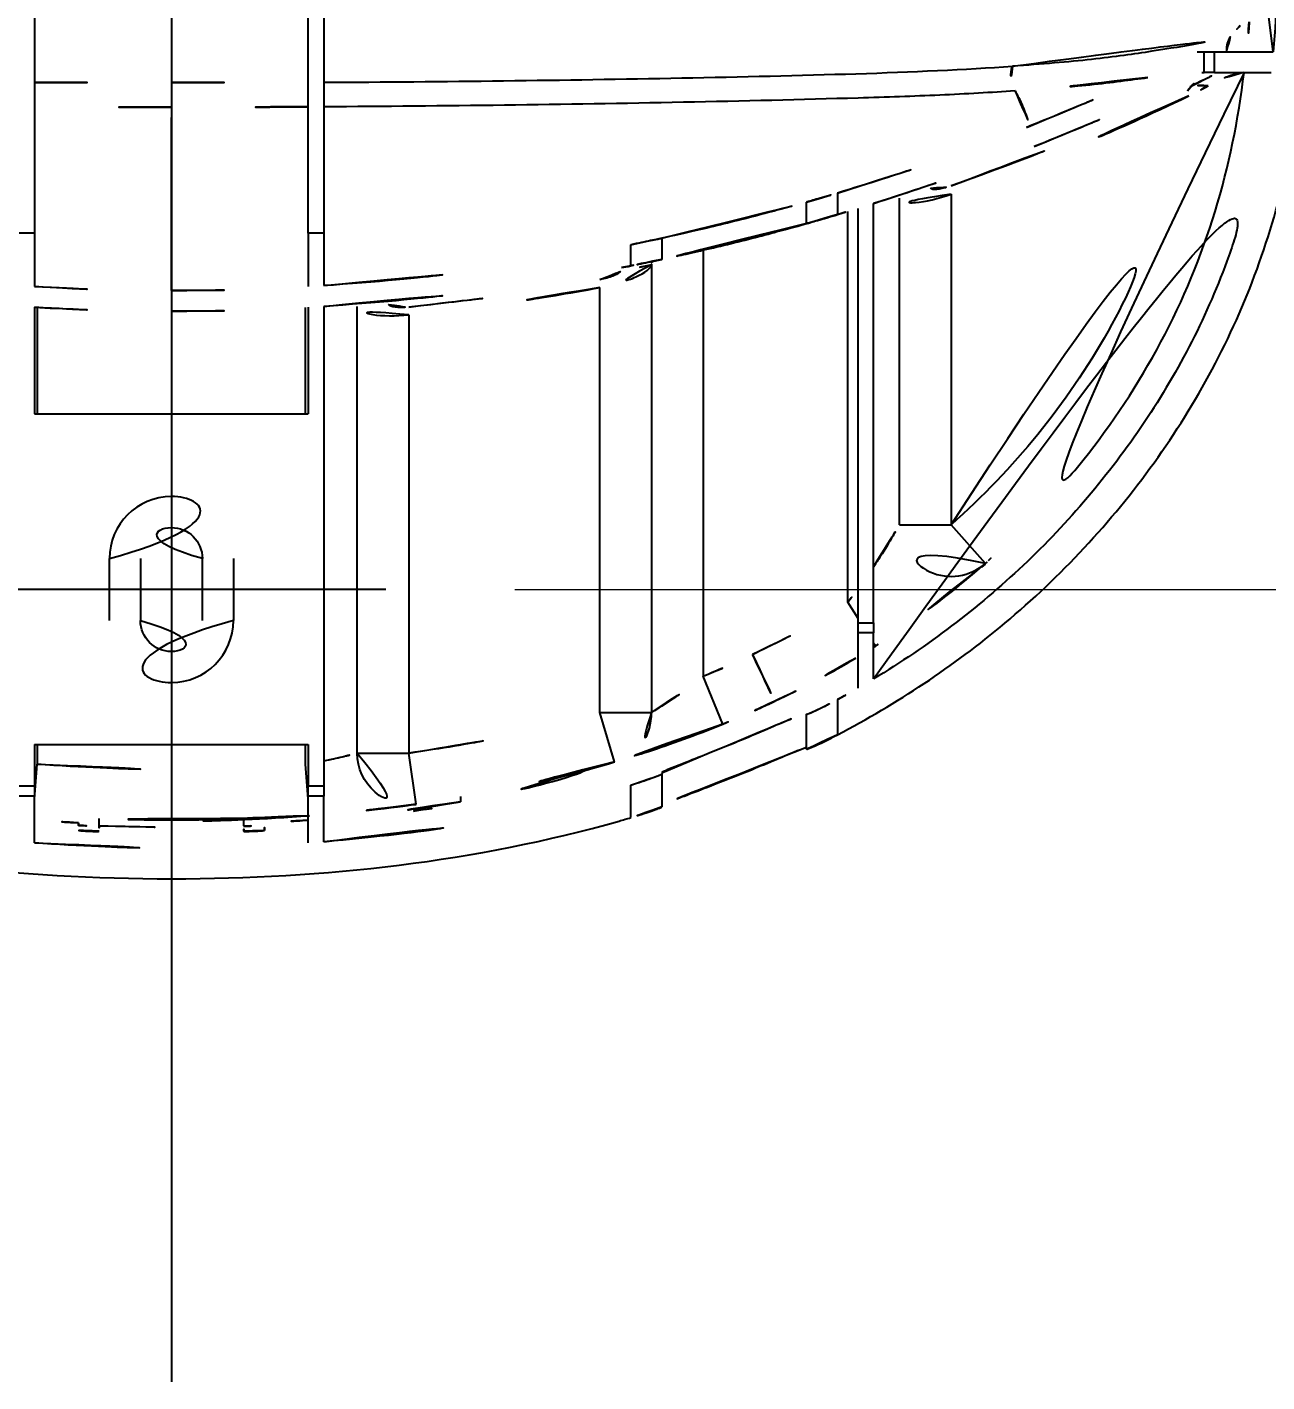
# Model space of a CAD drawing. Extents: x 16296660632 to 16296681399, y -37409619871 to -37409615168.
# Drawn here: x 16296681151 to 16296681189.42, y -37409615483.03 to -37409615441.06 of the extents above; entities that cross this region are included whole.
import ezdxf

# ---------------------------------------------------------------- set-up
doc = ezdxf.new("R2010")
doc.units = 0
doc.header["$LTSCALE"] = 10
doc.header["$MEASUREMENT"] = 0
doc.header["$PDMODE"] = 3
doc.header["$PDSIZE"] = -10
doc.layers.get('0').update_dxf_attribs({"linetype": 'CONTINUOUS'})
doc.layers.get('DEFPOINTS').update_dxf_attribs({"linetype": 'CONTINUOUS'})
doc.layers.add('1', color=7, linetype='CONTINUOUS')
doc.layers.add('2', color=2, linetype='CONTINUOUS')
doc.styles.add('Daelim Dimension', font='')
doc.styles.get('Daelim Dimension').set_extended_font_data('NanumGothic')
doc.dimstyles.new('DEFAULT', dxfattribs={"dimscale": 2, "dimtxt": 2, "dimasz": 2, "dimexe": 0, "dimexo": 2, "dimgap": 1, "dimtad": 1, "dimdec": 1, "dimzin": 9, "dimdsep": 46, "dimtxsty": 'Daelim Dimension', "dimcen": 0.5, "dimclrd": 252, "dimclre": 252, "dimclrt": 3, "dimadec": 1, "dimazin": 0, "dimtfac": 1, "dimtdec": 1, "dimtix": 1, "dimtmove": 0, "dimatfit": 3, "dimfxl": 1, "dimtolj": 1, "dimtzin": 1, "dimlwd": 9, "dimlwe": 9, "dimarcsym": 0})

# ---------------------------------------------------------------- blocks, each defined once
blk = doc.blocks.new('*D4')
at = {"color": 5, "lineweight": 9, "transparency": 16777216}
for p, q in [((16296681182.11304, -37409615372.08524), (16296681223.47042, -37409615372.08524)), ((16296681223.47042, -37409615376.08524), (16296681223.47042, -37409615454.48524)), ((16296681166.11304, -37409615458.48524), (16296681223.47042, -37409615458.48524))]:
    blk.add_line(p, q, dxfattribs=at)
at = {"color": 5, "transparency": 16777216}
for points in [[(16296681222.80375, -37409615376.08524), (16296681224.13708, -37409615376.08524), (16296681223.47042, -37409615372.08524)], [(16296681222.80375, -37409615454.48524), (16296681224.13708, -37409615454.48524), (16296681223.47042, -37409615458.48524)]]:
    blk.add_solid(points, dxfattribs=at)
at = {"layer": 'DEFPOINTS', "color": 0, "transparency": 16777216}
for p in [(16296681178.11304, -37409615372.08524), (16296681162.11304, -37409615458.48524), (16296681223.47042, -37409615458.48524)]:
    blk.add_point(p, dxfattribs=at)
at = {"color": 7, "transparency": 16777216, "insert": (16296681216.04839, -37409615415.28524), "char_height": 10, "attachment_point": 5, "rotation": 90, "style": 'Daelim Dimension'}
blk.add_mtext('\\A1;270', dxfattribs=at)

msp = doc.modelspace()

# ---------------------------------------------------------------- linework, layer by layer
at = {"layer": '1', "color": 7, "linetype": 'Continuous'}
for p, q in [((16296681151.23188, -37409615439.217422), (16296681151.23188, -37409615447.445236)), ((16296681159.71188, -37409615447.445236), (16296681159.71188, -37409615439.217422)), ((16296681160.191879, -37409615439.217422), (16296681160.191879, -37409615447.445236)), ((16296681187.25297, -37409615441.824577), (16296681187.47188, -37409615441.824577)), ((16296681187.47188, -37409615441.824577), (16296681187.79188, -37409615441.824577)), ((16296681187.47188, -37409615442.464592), (16296681187.47188, -37409615441.824577)), ((16296681187.79188, -37409615441.824577), (16296681189.617029, -37409615441.824577)), ((16296681187.79188, -37409615442.464592), (16296681187.79188, -37409615441.824577)), ((16296681187.40132, -37409615442.464592), (16296681187.47188, -37409615442.464592)), ((16296681187.79188, -37409615442.464592), (16296681187.47188, -37409615442.464592)), ((16296681187.79188, -37409615442.464592), (16296681189.55229, -37409615442.464592)), ((16296681155.471861, -37409615442.78009), (16296681155.471861, -37409615443.540192)), ((16296681176.111879, -37409615446.20092), (16296681176.111879, -37409615446.868736)), ((16296681178.031879, -37409615456.477188), (16296681178.031879, -37409615446.354988)), ((16296681179.63188, -37409615446.234978), (16296681179.63188, -37409615456.477188)), ((16296681175.15188, -37409615447.146301), (16296681175.15188, -37409615446.481163)), ((16296681176.431881, -37409615458.880074), (16296681176.431881, -37409615446.773018)), ((16296681176.751881, -37409615459.514977), (16296681176.751881, -37409615446.675667)), ((16296681177.23188, -37409615459.514977), (16296681177.23188, -37409615446.526604)), ((16296681151.23188, -37409615447.445236), (16296681150.751881, -37409615447.445236)), ((16296681151.23188, -37409615447.445236), (16296681151.23188, -37409615449.100456)), ((16296681160.191879, -37409615447.445236), (16296681159.71188, -37409615447.445236)), ((16296681159.71188, -37409615447.445236), (16296681159.71188, -37409615449.100456)), ((16296681160.191879, -37409615447.445236), (16296681160.191879, -37409615449.070511)), ((16296681170.671881, -37409615447.601311), (16296681170.671881, -37409615448.255966)), ((16296681169.71188, -37409615448.454826), (16296681169.71188, -37409615447.802017)), ((16296681171.95188, -37409615447.969704), (16296681171.95188, -37409615461.173111)), ((16296681170.351879, -37409615448.406174), (16296681170.351879, -37409615462.290367)), ((16296681168.751881, -37409615462.290367), (16296681168.751881, -37409615449.128403)), ((16296681151.23188, -37409615449.74157), (16296681151.23188, -37409615453.045227)), ((16296681151.31188, -37409615449.746223), (16296681151.31188, -37409615453.045433)), ((16296681159.63188, -37409615453.045418), (16296681159.63188, -37409615449.746223)), ((16296681159.71188, -37409615449.741562), (16296681159.71188, -37409615453.045227)), ((16296681160.191879, -37409615449.711884), (16296681160.191879, -37409615464.565239)), ((16296681161.23188, -37409615463.553574), (16296681161.23188, -37409615449.717522)), ((16296681162.831881, -37409615449.973846), (16296681162.831881, -37409615463.553574)), ((16296681151.23188, -37409615453.045227), (16296681159.71188, -37409615453.045227)), ((16296681178.031879, -37409615456.477188), (16296681179.63188, -37409615456.477188)), ((16296681180.69429, -37409615457.673553), (16296681179.63188, -37409615456.477188)), ((16296681153.55188, -37409615459.445236), (16296681153.55188, -37409615457.525238)), ((16296681154.511881, -37409615457.525238), (16296681154.511881, -37409615459.445236)), ((16296681156.431881, -37409615459.445236), (16296681156.431881, -37409615457.525238)), ((16296681157.39188, -37409615457.525238), (16296681157.39188, -37409615459.445236)), ((16296681176.7519, -37409615459.38559), (16296681176.431881, -37409615458.880074)), ((16296681176.751881, -37409615459.822723), (16296681176.751881, -37409615459.514977)), ((16296681176.751881, -37409615459.514977), (16296681177.23188, -37409615459.514977)), ((16296681176.751881, -37409615461.535469), (16296681176.751881, -37409615459.822723)), ((16296681177.23188, -37409615459.822723), (16296681176.751881, -37409615459.822723)), ((16296681177.23188, -37409615459.514977), (16296681177.23188, -37409615459.822723)), ((16296681177.23188, -37409615461.251663), (16296681177.23188, -37409615459.822723)), ((16296681177.287689, -37409615460.231956), (16296681177.23188, -37409615460.143784)), ((16296681172.55633, -37409615462.654541), (16296681171.95188, -37409615461.173111)), ((16296681176.111879, -37409615461.895203), (16296681176.111879, -37409615462.98468)), ((16296681169.204861, -37409615463.824913), (16296681168.751881, -37409615462.290367)), ((16296681168.751881, -37409615462.290367), (16296681170.351879, -37409615462.290367)), ((16296681175.15188, -37409615463.43058), (16296681175.15188, -37409615462.359917)), ((16296681151.23188, -37409615463.28524), (16296681159.71188, -37409615463.28524)), ((16296681151.23188, -37409615463.28524), (16296681151.23188, -37409615464.565239)), ((16296681151.31188, -37409615463.285027), (16296681151.31188, -37409615463.895439)), ((16296681159.63188, -37409615463.895439), (16296681159.63188, -37409615463.285027)), ((16296681159.71188, -37409615463.28524), (16296681159.71188, -37409615464.565239)), ((16296681161.23188, -37409615463.553574), (16296681162.831881, -37409615463.553574)), ((16296681163.05456, -37409615465.138008), (16296681162.831881, -37409615463.553574)), ((16296681151.23188, -37409615464.966766), (16296681151.31188, -37409615463.895439)), ((16296681159.71188, -37409615464.966743), (16296681159.63188, -37409615463.895439)), ((16296681168.260509, -37409615464.100639), (16296681168.260509, -37409615464.062492)), ((16296681168.579559, -37409615463.987907), (16296681168.579559, -37409615464.003098)), ((16296681170.671881, -37409615464.207123), (16296681170.671881, -37409615465.218117)), ((16296681150.751881, -37409615464.565239), (16296681151.23188, -37409615464.565239)), ((16296681151.23188, -37409615464.885239), (16296681150.751881, -37409615464.885239)), ((16296681151.23188, -37409615464.565239), (16296681151.23188, -37409615464.885239)), ((16296681151.23188, -37409615466.333817), (16296681151.23188, -37409615464.885239)), ((16296681159.71188, -37409615464.885239), (16296681159.71188, -37409615464.565239)), ((16296681159.71188, -37409615464.565239), (16296681160.191879, -37409615464.565239)), ((16296681159.71188, -37409615466.333817), (16296681159.71188, -37409615464.885239)), ((16296681160.191879, -37409615464.885239), (16296681159.71188, -37409615464.885239)), ((16296681160.191879, -37409615464.565239), (16296681160.191879, -37409615464.885239)), ((16296681160.191879, -37409615466.296791), (16296681160.191879, -37409615464.885239)), ((16296681164.431881, -37409615464.897423), (16296681164.431881, -37409615465.059181)), ((16296681169.71188, -37409615465.550034), (16296681169.71188, -37409615464.547417)), ((16296681153.23188, -37409615465.803703), (16296681153.23188, -37409615465.57917)), ((16296681157.71188, -37409615465.803703), (16296681157.71188, -37409615465.57917))]:
    msp.add_line(p, q, dxfattribs=at)
for centre, radius, start, end in [((16296681155.47184, -37409615377.289383), 72.816159, 289.37774241, 295.68989991), ((16296681155.47184, -37409615377.289383), 72.576159, 281.08227979, 281.87079926), ((16296681155.47184, -37409615377.289383), 72.816159, 275.80123921, 280.50821624), ((16296681155.47188, -37409615457.525238), 0.96, 0, 180), ((16296681155.47188, -37409615459.445236), 0.96, 180, 0), ((16296681162.831881, -37409615463.553574), 1.6, 180, 277.999832)]:
    msp.add_arc(centre, radius, start, end, dxfattribs=at)
at = {"layer": '1', "color": 7, "linetype": 'Continuous', "extrusion": (0, 0, -1)}
for centre, radius, start, end in [((-16296681155.47184, -37409615377.289383), 73.056159, 244.43826025, 250.68837527), ((-16296681155.47184, -37409615377.289383), 72.576159, 256.11176101, 256.87525081), ((-16296681155.47184, -37409615377.289383), 72.671703, 258.18565347, 258.95934236), ((-16296681155.47184, -37409615377.289383), 73.056159, 259.52663932, 264.21796414), ((-16296681155.47188, -37409615457.525238), 1.92, 0, 180), ((-16296681179.63188, -37409615456.477188), 1.6, 228.3939685, 0), ((-16296681155.47188, -37409615459.445236), 1.92, 180, 0), ((-16296681168.751881, -37409615462.290367), 1.6, 180, 253.5541718)]:
    msp.add_arc(centre, radius, start, end, dxfattribs=at)
at = {"layer": '1', "color": 7, "linetype": 'Continuous'}
msp.add_ellipse((16296681181.892639, -37409615442.603821), major_axis=(-0.042008, 0.63862), ratio=0.629477736, start_param=0.985095451, end_param=2.27398951, dxfattribs=at)
for points, knots in [([(16296681176.111879, -37409615462.98468), (16296681177.957899, -37409615462.016327), (16296681179.698021, -37409615460.870117), (16296681183.02598, -37409615458.080353), (16296681184.59244, -37409615456.40374), (16296681187.24872, -37409615452.708473), (16296681188.33523, -37409615450.688797), (16296681189.888269, -37409615446.430023), (16296681190.367689, -37409615444.194847), (16296681190.67235, -37409615440.817963), (16296681190.70624, -37409615439.688263), (16296681190.632561, -37409615437.44355), (16296681190.52409, -37409615436.328323), (16296681189.70447, -37409615430.782913), (16296681188.16271, -37409615426.445099), (16296681186.06773, -37409615419.991127), (16296681185.39823, -37409615417.847427), (16296681184.168449, -37409615413.526894), (16296681183.60741, -37409615411.345291), (16296681182.173349, -37409615404.72757), (16296681181.55092, -37409615400.231354), (16296681181.50878, -37409615395.310387), (16296681181.51029, -37409615394.897728), (16296681181.51763, -37409615394.485237)], [0, 0, 0, 0, 0.083555737, 0.083555737, 0.173552883, 0.173552883, 0.263550029, 0.263550029, 0.353547175, 0.353547175, 0.398545748, 0.398545748, 0.443544322, 0.443544322, 0.623538614, 0.623538614, 0.71353576, 0.71353576, 0.803532906, 0.803532906, 0.983527199, 0.983527199, 1, 1, 1, 1]), ([(16296681189.617029, -37409615441.824577), (16296681189.73317, -37409615440.519676), (16296681189.75569, -37409615439.20816), (16296681189.596991, -37409615436.570709), (16296681189.419001, -37409615435.260483), (16296681188.69051, -37409615431.402184), (16296681187.946251, -37409615428.896652), (16296681187.14724, -37409615426.405243)], [0, 0, 0, 0, 0.25, 0.25, 0.5, 0.5, 1, 1, 1, 1]), ([(16296681181.53443, -37409615442.272827), (16296681182.443501, -37409615442.209831), (16296681183.268961, -37409615442.138618), (16296681184.70014, -37409615441.984482), (16296681185.30212, -37409615441.894814), (16296681186.401859, -37409615441.725487), (16296681186.88467, -37409615441.650223), (16296681187.715, -37409615441.487503), (16296681188.07361, -37409615441.403458), (16296681188.32188, -37409615441.31414)], [0, 0, 0, 0, 0.25, 0.25, 0.5, 0.5, 0.75, 0.75, 1, 1, 1, 1]), ([(16296681188.167891, -37409615441.824577), (16296681188.165421, -37409615441.807114), (16296681188.163691, -37409615441.78952), (16296681188.158819, -37409615441.702057), (16296681188.16688, -37409615441.63063), (16296681188.205429, -37409615441.495308), (16296681188.23667, -37409615441.429688), (16296681188.290899, -37409615441.351631), (16296681188.305901, -37409615441.332428), (16296681188.32188, -37409615441.31414)], [0, 0, 0, 0, 0.096101961, 0.096101961, 0.479998537, 0.479998537, 0.868306579, 0.868306579, 1, 1, 1, 1]), ([(16296681160.191879, -37409615442.770363), (16296681163.91785, -37409615442.753304), (16296681167.631769, -37409615442.705406), (16296681173.11702, -37409615442.601021), (16296681174.94829, -37409615442.557716), (16296681178.41818, -37409615442.449944), (16296681180.07692, -37409615442.373734), (16296681181.53443, -37409615442.272827)], [0, 0, 0, 0, 0.5, 0.5, 0.75, 0.75, 1, 1, 1, 1]), ([(16296681188.70904, -37409615442.464592), (16296681188.536989, -37409615443.931931), (16296681188.23785, -37409615445.379517), (16296681187.387131, -37409615448.167473), (16296681186.829901, -37409615449.515106), (16296681185.44264, -37409615452.114563), (16296681184.625469, -37409615453.345581), (16296681182.80644, -37409615455.629013), (16296681181.79995, -37409615456.691704), (16296681180.69429, -37409615457.673553)], [0, 0, 0, 0, 0.25, 0.25, 0.5, 0.5, 0.75, 0.75, 1, 1, 1, 1]), ([(16296681185.72422, -37409615442.624123), (16296681185.201679, -37409615442.694206), (16296681184.62048, -37409615442.772774), (16296681183.246719, -37409615442.915283), (16296681182.462049, -37409615442.980217), (16296681181.613171, -37409615443.036957)], [0, 0, 0, 0, 0.5, 0.5, 1, 1, 1, 1]), ([(16296681187.11681, -37409615442.868629), (16296681187.2129, -37409615442.819458), (16296681187.309509, -37409615442.770576), (16296681187.462021, -37409615442.695053), (16296681187.52371, -37409615442.665047), (16296681187.62665, -37409615442.614098), (16296681187.669161, -37409615442.592468), (16296681187.71888, -37409615442.562027), (16296681187.731489, -37409615442.551224), (16296681187.732479, -37409615442.54335)], [0, 0, 0, 0, 0.319053253, 0.319053253, 0.558672812, 0.558672812, 0.800118121, 0.800118121, 1, 1, 1, 1]), ([(16296681188.68939, -37409615442.464592), (16296681188.641439, -37409615442.464592), (16296681188.502529, -37409615442.483368), (16296681188.10273, -37409615442.61602), (16296681187.849979, -37409615442.728851), (16296681187.596239, -37409615442.876587)], [0, 0, 0, 0, 0.5, 0.5, 1, 1, 1, 1]), ([(16296681181.613171, -37409615443.036957), (16296681180.884331, -37409615443.085609), (16296681180.09799, -37409615443.130989), (16296681178.46701, -37409615443.205223), (16296681177.62079, -37409615443.23288), (16296681175.011709, -37409615443.308868), (16296681173.17164, -37409615443.354301), (16296681167.663071, -37409615443.462128), (16296681163.933399, -37409615443.511307), (16296681160.191879, -37409615443.529549)], [0, 0, 0, 0, 0.125, 0.125, 0.25, 0.25, 0.5, 0.5, 1, 1, 1, 1]), ([(16296681181.613171, -37409615443.036957), (16296681181.68177, -37409615443.146103), (16296681181.83235, -37409615443.423843), (16296681181.9739, -37409615443.794479), (16296681182.048109, -37409615444.046562), (16296681182.07, -37409615444.127617)], [0, 0, 0, 0, 0.332223589, 0.785928447, 1, 1, 1, 1]), ([(16296681187.596239, -37409615442.876587), (16296681187.511379, -37409615442.875183), (16296681187.426319, -37409615442.873756), (16296681187.26646, -37409615442.871109), (16296681187.191719, -37409615442.869873), (16296681187.11681, -37409615442.868629)], [0, 0, 0, 0, 0.533382238, 0.533382238, 1, 1, 1, 1]), ([(16296681155.47188, -37409615449.225548), (16296681155.47188, -37409615449.17971), (16296681155.47188, -37409615448.587433), (16296681155.47188, -37409615447.6576), (16296681155.47188, -37409615446.447067), (16296681155.47188, -37409615445.452454), (16296681155.47188, -37409615444.574242), (16296681155.47188, -37409615443.937157), (16296681155.47188, -37409615443.652931), (16296681155.47188, -37409615443.540192)], [0, 0, 0, 0, 0.02794922, 0.359046099, 0.524594538, 0.690142977, 0.855691416, 0.938465635, 1, 1, 1, 1]), ([(16296681177.23188, -37409615461.251663), (16296681178.89912, -37409615460.244217), (16296681180.46648, -37409615459.060944), (16296681183.265591, -37409615456.413696), (16296681184.52479, -37409615454.939812), (16296681186.70557, -37409615451.683411), (16296681187.585171, -37409615449.963127), (16296681188.89543, -37409615446.326431), (16296681189.333599, -37409615444.393501), (16296681189.55229, -37409615442.464592)], [0, 0, 0, 0, 0.25, 0.25, 0.5, 0.5, 0.75, 0.75, 1, 1, 1, 1]), ([(16296681178.994909, -37409615446.048683), (16296681178.99942, -37409615446.059357), (16296681179.009109, -37409615446.068314), (16296681179.045099, -37409615446.084961), (16296681179.07765, -37409615446.090431), (16296681179.15859, -37409615446.091301), (16296681179.207451, -37409615446.087067), (16296681179.31456, -37409615446.07016), (16296681179.374109, -37409615446.057343), (16296681179.499161, -37409615446.02446), (16296681179.566389, -37409615446.003647), (16296681179.63188, -37409615445.980614)], [0, 0, 0, 0, 0.149440119, 0.149440119, 0.366216268, 0.366216268, 0.574940326, 0.574940326, 0.782160191, 0.782160191, 1, 1, 1, 1]), ([(16296681179.63188, -37409615456.477188), (16296681181.581341, -37409615454.746017), (16296681183.21743, -37409615452.753166), (16296681185.77276, -37409615448.208054), (16296681186.59037, -37409615445.769386), (16296681186.994381, -37409615443.194862)], [0, 0, 0, 0, 0.5, 0.5, 1, 1, 1, 1]), ([(16296681175.151171, -37409615446.481361), (16296681175.15259, -37409615446.480957), (16296681175.16943, -37409615446.476181), (16296681175.236231, -37409615446.45713), (16296681175.286329, -37409615446.442818), (16296681175.412001, -37409615446.406693), (16296681175.48959, -37409615446.384293), (16296681175.66354, -37409615446.333672), (16296681175.762779, -37409615446.304604), (16296681175.945311, -37409615446.250641), (16296681176.02894, -37409615446.225761), (16296681176.111879, -37409615446.20092)], [0, 0, 0, 0, 0.204461172, 0.204461172, 0.408714514, 0.408714514, 0.616207313, 0.616207313, 0.831335705, 0.831335705, 1, 1, 1, 1]), ([(16296681179.63188, -37409615446.234978), (16296681179.2363, -37409615446.373596), (16296681178.83049, -37409615446.470398), (16296681178.230339, -37409615446.520264), (16296681178.04883, -37409615446.47155), (16296681178.033091, -37409615446.370247)], [0, 0, 0, 0, 0.5, 0.5, 1, 1, 1, 1]), ([(16296681170.67116, -37409615447.601463), (16296681170.6726, -37409615447.601158), (16296681170.92395, -37409615447.547653), (16296681171.75878, -37409615447.358833), (16296681172.33658, -37409615447.223297), (16296681173.50128, -37409615446.932114), (16296681174.06999, -37409615446.781097), (16296681174.90028, -37409615446.553551), (16296681175.153299, -37409615446.480751), (16296681175.15118, -37409615446.481361)], [0, 0, 0, 0, 0.25, 0.25, 0.5, 0.5, 0.75, 0.75, 1, 1, 1, 1]), ([(16296681176.111879, -37409615446.868736), (16296681176.001169, -37409615446.901581), (16296681175.88884, -37409615446.934601), (16296681175.67939, -37409615446.995651), (16296681175.57933, -37409615447.024544), (16296681175.40867, -37409615447.073517), (16296681175.335051, -37409615447.094467), (16296681175.22583, -37409615447.12545), (16296681175.18734, -37409615447.136307), (16296681175.157221, -37409615447.144798), (16296681175.150459, -37409615447.146713), (16296681175.15259, -37409615447.146103)], [0, 0, 0, 0, 0.226306763, 0.226306763, 0.452921068, 0.452921068, 0.674473607, 0.674473607, 0.887257809, 0.887257809, 1, 1, 1, 1]), ([(16296681175.15259, -37409615447.146103), (16296681175.15118, -37409615447.146507), (16296681174.89992, -37409615447.218102), (16296681174.071621, -37409615447.44297), (16296681173.499701, -37409615447.593407), (16296681172.334499, -37409615447.881943), (16296681171.75997, -37409615448.01545), (16296681170.92341, -37409615448.202911), (16296681170.670441, -37409615448.256271), (16296681170.6726, -37409615448.255814)], [0, 0, 0, 0, 0.25, 0.25, 0.5, 0.5, 0.75, 0.75, 1, 1, 1, 1]), ([(16296681169.71188, -37409615447.802017), (16296681169.821159, -37409615447.779953), (16296681169.931881, -37409615447.757309), (16296681170.137991, -37409615447.714699), (16296681170.23625, -37409615447.694138), (16296681170.4056, -37409615447.658409), (16296681170.47929, -37409615447.6427), (16296681170.59099, -37409615447.618767), (16296681170.631241, -37409615447.610092), (16296681170.66543, -37409615447.602707), (16296681170.67333, -37409615447.600998), (16296681170.671169, -37409615447.601471)], [0, 0, 0, 0, 0.220633348, 0.220633348, 0.44137449, 0.44137449, 0.660281583, 0.660281583, 0.874700729, 0.874700729, 1, 1, 1, 1]), ([(16296681170.350679, -37409615448.421631), (16296681170.334629, -37409615448.53035), (16296681170.15571, -37409615448.668312), (16296681169.5763, -37409615448.928299), (16296681169.174271, -37409615449.050308), (16296681168.751881, -37409615449.128403)], [0, 0, 0, 0, 0.5, 0.5, 1, 1, 1, 1]), ([(16296681170.6726, -37409615448.255814), (16296681170.67116, -37409615448.256119), (16296681170.65391, -37409615448.259819), (16296681170.585239, -37409615448.274483), (16296681170.53367, -37409615448.285461), (16296681170.40423, -37409615448.312798), (16296681170.32439, -37409615448.329567), (16296681170.14637, -37409615448.366547), (16296681170.045441, -37409615448.387337), (16296681169.86669, -37409615448.423714), (16296681169.78903, -37409615448.439377), (16296681169.71188, -37409615448.454826)], [0, 0, 0, 0, 0.209259582, 0.209259582, 0.418384782, 0.418384782, 0.629617785, 0.629617785, 0.845306304, 0.845306304, 1, 1, 1, 1]), ([(16296681168.751881, -37409615448.884308), (16296681168.82502, -37409615448.870743), (16296681168.89852, -37409615448.853706), (16296681169.033979, -37409615448.81591), (16296681169.09782, -37409615448.79464), (16296681169.210329, -37409615448.750061), (16296681169.259939, -37409615448.726097), (16296681169.337219, -37409615448.678909), (16296681169.365391, -37409615448.655052), (16296681169.383881, -37409615448.627411), (16296681169.38686, -37409615448.621651), (16296681169.388861, -37409615448.616051)], [0, 0, 0, 0, 0.228664969, 0.228664969, 0.456805261, 0.456805261, 0.692995959, 0.692995959, 0.935236337, 0.935236337, 1, 1, 1, 1]), ([(16296681162.19491, -37409615449.649437), (16296681162.199921, -37409615449.66185), (16296681162.211269, -37409615449.673668), (16296681162.252899, -37409615449.699287), (16296681162.289749, -37409615449.712349), (16296681162.38171, -37409615449.731888), (16296681162.43766, -37409615449.7388), (16296681162.559231, -37409615449.745567), (16296681162.626169, -37409615449.745743), (16296681162.739599, -37409615449.740692), (16296681162.78595, -37409615449.737289), (16296681162.831881, -37409615449.73262)], [0, 0, 0, 0, 0.167882395, 0.167882395, 0.403414406, 0.403414406, 0.632871935, 0.632871935, 0.85493379, 0.85493379, 1, 1, 1, 1]), ([(16296681162.831881, -37409615449.973846), (16296681162.41753, -37409615450.015823), (16296681162.008181, -37409615450.010757), (16296681161.42292, -37409615449.918007), (16296681161.24872, -37409615449.831917), (16296681161.233089, -37409615449.732361)], [0, 0, 0, 0, 0.5, 0.5, 1, 1, 1, 1]), ([(16296681177.238979, -37409615457.769211), (16296681177.30731, -37409615457.667183), (16296681177.373659, -37409615457.565887), (16296681177.585609, -37409615457.235481), (16296681177.720881, -37409615457.013161), (16296681177.943821, -37409615456.63443), (16296681178.0326, -37409615456.475899), (16296681178.031521, -37409615456.477829)], [0, 0, 0, 0, 0.178586671, 0.178586671, 0.589293336, 0.589293336, 1, 1, 1, 1]), ([(16296681180.694839, -37409615457.673058), (16296681180.693741, -37409615457.674042), (16296681180.56838, -37409615457.786537), (16296681180.15576, -37409615458.14045), (16296681179.87439, -37409615458.37558), (16296681178.910469, -37409615459.136467), (16296681178.11879, -37409615459.705833), (16296681177.287689, -37409615460.231956)], [0, 0, 0, 0, 0.25, 0.25, 0.5, 0.5, 1, 1, 1, 1]), ([(16296681173.481871, -37409615460.499786), (16296681173.66114, -37409615460.878372), (16296681173.83931, -37409615461.254623), (16296681174.09285, -37409615461.790009), (16296681174.16728, -37409615461.947189), (16296681174.16633, -37409615461.94519)], [0, 0, 0, 0, 0.5, 0.5, 1, 1, 1, 1]), ([(16296681170.35125, -37409615462.290741), (16296681170.35252, -37409615462.290009), (16296681170.573641, -37409615462.162956), (16296681171.2057, -37409615461.745949), (16296681171.58708, -37409615461.470787), (16296681171.95188, -37409615461.173111)], [0, 0, 0, 0, 0.5, 0.5, 1, 1, 1, 1]), ([(16296681175.15188, -37409615462.359917), (16296681175.15188, -37409615462.363739), (16296681175.167311, -37409615462.359894), (16296681175.225889, -37409615462.337639), (16296681175.26969, -37409615462.318993), (16296681175.379259, -37409615462.269386), (16296681175.44693, -37409615462.237518), (16296681175.601879, -37409615462.162033), (16296681175.692261, -37409615462.116676), (16296681175.89085, -37409615462.014214), (16296681176.00242, -37409615461.954979), (16296681176.111879, -37409615461.895203)], [0, 0, 0, 0, 0.184328668, 0.184328668, 0.368294782, 0.368294782, 0.557658411, 0.557658411, 0.76479479, 0.76479479, 1, 1, 1, 1]), ([(16296681170.671881, -37409615464.160004), (16296681170.671881, -37409615464.137306), (16296681170.937731, -37409615464.028633), (16296681171.782009, -37409615463.697693), (16296681172.35261, -37409615463.475014), (16296681173.490471, -37409615463.006409), (16296681174.043989, -37409615462.765953), (16296681174.88625, -37409615462.398514), (16296681175.15188, -37409615462.285789), (16296681175.15188, -37409615462.309914)], [0, 0, 0, 0, 0.25, 0.25, 0.5, 0.5, 0.75, 0.75, 1, 1, 1, 1]), ([(16296681172.55633, -37409615462.654541), (16296681171.730049, -37409615462.991669), (16296681170.89715, -37409615463.287804), (16296681169.614941, -37409615463.707787), (16296681169.20344, -37409615463.825317), (16296681169.20557, -37409615463.824707)], [0, 0, 0, 0, 0.5, 0.5, 1, 1, 1, 1]), ([(16296681176.111879, -37409615462.98468), (16296681175.995979, -37409615463.045486), (16296681175.87764, -37409615463.105743), (16296681175.655479, -37409615463.215477), (16296681175.548321, -37409615463.266602), (16296681175.37409, -37409615463.346626), (16296681175.301809, -37409615463.378273), (16296681175.203751, -37409615463.418251), (16296681175.17227, -37409615463.429398), (16296681175.154329, -37409615463.432457), (16296681175.15188, -37409615463.432114), (16296681175.15188, -37409615463.43058)], [0, 0, 0, 0, 0.247942382, 0.247942382, 0.497188602, 0.497188602, 0.724950487, 0.724950487, 0.92638496, 0.92638496, 1, 1, 1, 1]), ([(16296681160.20244, -37409615463.796989), (16296681160.41073, -37409615463.756493), (16296681160.601801, -37409615463.714523), (16296681161.05447, -37409615463.605766), (16296681161.233299, -37409615463.553162), (16296681161.23118, -37409615463.553787)], [0, 0, 0, 0, 0.348726958, 0.348726958, 1, 1, 1, 1]), ([(16296681175.15188, -37409615463.380928), (16296681175.15188, -37409615463.357071), (16296681174.884991, -37409615463.465332), (16296681174.0471, -37409615463.817047), (16296681173.486641, -37409615464.051979), (16296681172.34598, -37409615464.506569), (16296681171.781309, -37409615464.720459), (16296681170.933781, -37409615465.043793), (16296681170.671881, -37409615465.14856), (16296681170.671881, -37409615465.171127)], [0, 0, 0, 0, 0.25, 0.25, 0.5, 0.5, 0.75, 0.75, 1, 1, 1, 1]), ([(16296681168.579559, -37409615464.003082), (16296681168.54254, -37409615464.013344), (16296681168.505051, -37409615464.023888), (16296681168.43532, -37409615464.043892), (16296681168.4021, -37409615464.053619), (16296681168.3452, -37409615464.07077), (16296681168.32058, -37409615464.078461), (16296681168.28397, -37409615464.090607), (16296681168.27107, -37409615464.095337), (16296681168.264481, -37409615464.098427), (16296681168.263149, -37409615464.099068), (16296681168.261789, -37409615464.099663), (16296681168.26062, -37409615464.100548)], [0, 0, 0, 0, 0.236955215, 0.236955215, 0.474088616, 0.474088616, 0.708075642, 0.708075642, 0.934405044, 0.934405044, 0.934405044, 1, 1, 1, 1]), ([(16296681168.260509, -37409615464.100632), (16296681168.186291, -37409615464.155273), (16296681167.730721, -37409615464.313026), (16296681166.335779, -37409615464.68528), (16296681165.396629, -37409615464.894814), (16296681164.431881, -37409615465.059219)], [0, 0, 0, 0, 0.5, 0.5, 1, 1, 1, 1]), ([(16296681169.71188, -37409615464.547417), (16296681169.82424, -37409615464.513359), (16296681169.937771, -37409615464.477623), (16296681170.14852, -37409615464.408798), (16296681170.24872, -37409615464.374763), (16296681170.42024, -37409615464.314148), (16296681170.49435, -37409615464.286629), (16296681170.60314, -37409615464.24369), (16296681170.640881, -37409615464.227219), (16296681170.66753, -37409615464.21244), (16296681170.671881, -37409615464.209053), (16296681170.671881, -37409615464.207123)], [0, 0, 0, 0, 0.22835138, 0.22835138, 0.456829443, 0.456829443, 0.682718816, 0.682718816, 0.898906196, 0.898906196, 1, 1, 1, 1]), ([(16296681163.055281, -37409615465.137901), (16296681163.053829, -37409615465.138107), (16296681162.67976, -37409615465.193069), (16296681161.527189, -37409615465.331253), (16296681160.809031, -37409615465.406212), (16296681160.05969, -37409615465.466949)], [0, 0, 0, 0, 0.531986836, 0.531986836, 1, 1, 1, 1]), ([(16296681170.671881, -37409615465.218117), (16296681170.671881, -37409615465.221947), (16296681170.65427, -37409615465.231537), (16296681170.587669, -37409615465.260193), (16296681170.537901, -37409615465.279579), (16296681170.412621, -37409615465.325394), (16296681170.33482, -37409615465.352577), (16296681170.15909, -37409615465.41153), (16296681170.05802, -37409615465.444206), (16296681169.87508, -37409615465.501213), (16296681169.79328, -37409615465.526016), (16296681169.71188, -37409615465.550034)], [0, 0, 0, 0, 0.203838886, 0.203838886, 0.407302605, 0.407302605, 0.616476759, 0.616476759, 0.835697357, 0.835697357, 1, 1, 1, 1]), ([(16296681141.23188, -37409615465.550034), (16296681141.3536, -37409615465.585953), (16296681141.47558, -37409615465.621323), (16296681146.00918, -37409615466.912354), (16296681150.74053, -37409615467.445236), (16296681160.203239, -37409615467.445236), (16296681164.934589, -37409615466.912354), (16296681169.468189, -37409615465.621323), (16296681169.59016, -37409615465.585953), (16296681169.71188, -37409615465.550034)], [0, 0, 0, 0, 0.013479131, 0.013479131, 0.5, 0.5, 0.986520869, 0.986520869, 1, 1, 1, 1]), ([(16296681157.71188, -37409615465.57917), (16296681157.530239, -37409615465.585983), (16296681157.34857, -37409615465.591949), (16296681156.602051, -37409615465.613091), (16296681156.03694, -37409615465.621101), (16296681155.095249, -37409615465.621101), (16296681154.71859, -37409615465.617538), (16296681153.971901, -37409615465.603439), (16296681153.60182, -37409615465.593018), (16296681153.23188, -37409615465.57917)], [0, 0, 0, 0, 0.121687607, 0.121687607, 0.500005774, 0.500005774, 0.752160019, 0.752160019, 1, 1, 1, 1]), ([(16296681153.23188, -37409615465.973579), (16296681153.23229, -37409615465.975342), (16296681153.22571, -37409615465.975983), (16296681153.20204, -37409615465.97744), (16296681153.1842, -37409615465.977882), (16296681153.139509, -37409615465.978104), (16296681153.112049, -37409615465.977882), (16296681153.05143, -37409615465.976784), (16296681153.017441, -37409615465.975883), (16296681152.95945, -37409615465.973907), (16296681152.935591, -37409615465.972977), (16296681152.87602, -37409615465.970413), (16296681152.83967, -37409615465.968597), (16296681152.772039, -37409615465.964722), (16296681152.739811, -37409615465.962624), (16296681152.683849, -37409615465.958443), (16296681152.65934, -37409615465.956306), (16296681152.62137, -37409615465.952362), (16296681152.607389, -37409615465.950493), (16296681152.599569, -37409615465.948883), (16296681152.59416, -37409615465.947823), (16296681152.59149, -37409615465.947807), (16296681152.591881, -37409615465.946388)], [0, 0, 0, 0, 0.107335047, 0.107335047, 0.214675959, 0.214675959, 0.321934942, 0.321934942, 0.429156819, 0.429156819, 0.499729696, 0.499729696, 0.607356886, 0.607356886, 0.71497687, 0.71497687, 0.822695948, 0.822695948, 0.930431544, 0.930431544, 0.930431544, 1, 1, 1, 1]), ([(16296681158.351879, -37409615465.945961), (16296681158.352249, -37409615465.947678), (16296681158.34569, -37409615465.948898), (16296681158.32196, -37409615465.952408), (16296681158.30411, -37409615465.954399), (16296681158.25934, -37409615465.958481), (16296681158.2318, -37409615465.960632), (16296681158.170959, -37409615465.964767), (16296681158.13682, -37409615465.966797), (16296681158.07892, -37409615465.969833), (16296681158.05534, -37409615465.970947), (16296681157.996111, -37409615465.973503), (16296681157.959829, -37409615465.974823), (16296681157.892269, -37409615465.976784), (16296681157.86005, -37409615465.977463), (16296681157.804131, -37409615465.978111), (16296681157.779659, -37409615465.978104), (16296681157.74169, -37409615465.97744), (16296681157.727671, -37409615465.976784), (16296681157.71455, -37409615465.97525), (16296681157.711651, -37409615465.974899), (16296681157.711901, -37409615465.973373)], [0, 0, 0, 0, 0.107535365, 0.107535365, 0.215061558, 0.215061558, 0.322718519, 0.322718519, 0.430464036, 0.430464036, 0.500268363, 0.500268363, 0.607629524, 0.607629524, 0.714998086, 0.714998086, 0.822264308, 0.822264308, 0.929486212, 0.929486212, 1, 1, 1, 1])]:
    msp.add_open_spline(points, degree=3, knots=knots, dxfattribs=at)
for points in [[(16296681188.589239, -37409615441.009552), (16296681188.49988, -37409615441.11087), (16296681188.41077, -37409615441.21241), (16296681188.32188, -37409615441.31414)], [(16296681188.866409, -37409615440.900467), (16296681188.84902, -37409615441.208893), (16296681188.826191, -37409615441.51693), (16296681188.797951, -37409615441.824577)], [(16296681181.970261, -37409615444.167221), (16296681183.7614, -37409615443.457527), (16296681185.522421, -37409615442.672394), (16296681187.25297, -37409615441.824577)], [(16296681186.960279, -37409615443.032997), (16296681187.13022, -37409615442.834412), (16296681187.301399, -37409615442.636787), (16296681187.473289, -37409615442.439682)], [(16296681151.23188, -37409615442.772507), (16296681152.64432, -37409615442.778091), (16296681154.05768, -37409615442.780098), (16296681155.47188, -37409615442.78009)], [(16296681155.47188, -37409615442.78009), (16296681156.88637, -37409615442.780083), (16296681158.300819, -37409615442.778053), (16296681159.71188, -37409615442.772408)], [(16296681187.0376, -37409615442.907951), (16296681187.06419, -37409615442.895157), (16296681187.090651, -37409615442.882019), (16296681187.11681, -37409615442.868629)], [(16296681187.596239, -37409615442.876587), (16296681187.403971, -37409615442.988548), (16296681187.203569, -37409615443.094803), (16296681186.994381, -37409615443.194862)], [(16296681182.206011, -37409615444.762207), (16296681183.96685, -37409615444.064529), (16296681185.700199, -37409615443.297974), (16296681187.40132, -37409615442.464592)], [(16296681155.47188, -37409615443.540192), (16296681154.05769, -37409615443.540199), (16296681152.644329, -37409615443.537857), (16296681151.23188, -37409615443.531868)], [(16296681159.71188, -37409615443.531754), (16296681158.3008, -37409615443.537788), (16296681156.88637, -37409615443.540176), (16296681155.47188, -37409615443.540192)], [(16296681176.111879, -37409615446.20092), (16296681178.091499, -37409615445.607986), (16296681180.04814, -37409615444.928802), (16296681181.970261, -37409615444.167221)], [(16296681177.23188, -37409615446.526604), (16296681178.91008, -37409615445.999077), (16296681180.57045, -37409615445.410263), (16296681182.206011, -37409615444.762207)], [(16296681176.111879, -37409615446.868736), (16296681176.3255, -37409615446.805382), (16296681176.53883, -37409615446.74102), (16296681176.751881, -37409615446.675667)], [(16296681160.191879, -37409615449.070511), (16296681163.383869, -37409615448.860641), (16296681166.571039, -37409615448.436363), (16296681169.71188, -37409615447.802017)], [(16296681170.351879, -37409615448.406174), (16296681170.351879, -37409615448.411034), (16296681170.35148, -37409615448.416191), (16296681170.350679, -37409615448.421631)], [(16296681170.40114, -37409615448.313431), (16296681170.368469, -37409615448.320297), (16296681170.351879, -37409615448.331932), (16296681170.351879, -37409615448.348633)], [(16296681170.351879, -37409615448.348633), (16296681170.351879, -37409615448.362259), (16296681170.351879, -37409615448.381493), (16296681170.351879, -37409615448.406174)], [(16296681151.23188, -37409615449.100456), (16296681152.642599, -37409615449.183746), (16296681154.05755, -37409615449.225548), (16296681155.471861, -37409615449.225548)], [(16296681155.471861, -37409615449.225548), (16296681156.886181, -37409615449.22554), (16296681158.301161, -37409615449.183746), (16296681159.71188, -37409615449.100456)], [(16296681160.191879, -37409615449.711884), (16296681163.38386, -37409615449.503868), (16296681166.570311, -37409615449.083473), (16296681169.71188, -37409615448.454826)], [(16296681151.23188, -37409615449.74157), (16296681152.64271, -37409615449.82412), (16296681154.057581, -37409615449.865547), (16296681155.471861, -37409615449.865547)], [(16296681155.471861, -37409615449.865547), (16296681156.886141, -37409615449.865547), (16296681158.30105, -37409615449.82412), (16296681159.71188, -37409615449.741562)], [(16296681180.57041, -37409615457.795929), (16296681180.71685, -37409615457.667862), (16296681180.861959, -37409615457.53801), (16296681181.00572, -37409615457.406357)], [(16296681180.78846, -37409615457.5877), (16296681180.85882, -37409615457.524658), (16296681180.928801, -37409615457.461243), (16296681180.99839, -37409615457.397461)], [(16296681176.431881, -37409615458.880074), (16296681176.54351, -37409615458.738739), (16296681176.65243, -37409615458.595917), (16296681176.75823, -37409615458.452721)], [(16296681173.481871, -37409615460.499786), (16296681174.497561, -37409615460.018822), (16296681175.482201, -37409615459.48127), (16296681176.431881, -37409615458.880074)], [(16296681177.23188, -37409615460.266167), (16296681177.34329, -37409615460.196007), (16296681177.454201, -37409615460.125023), (16296681177.56461, -37409615460.0532)], [(16296681177.23188, -37409615460.274384), (16296681177.29236, -37409615460.23642), (16296681177.352671, -37409615460.198227), (16296681177.412821, -37409615460.159821)], [(16296681171.95188, -37409615461.173111), (16296681172.467791, -37409615460.962624), (16296681172.978279, -37409615460.738274), (16296681173.481871, -37409615460.499786)], [(16296681176.67771, -37409615460.607224), (16296681175.86307, -37409615461.094193), (16296681175.025391, -37409615461.5392), (16296681174.166651, -37409615461.945847)], [(16296681176.288059, -37409615460.83503), (16296681176.44342, -37409615460.745461), (16296681176.59803, -37409615460.654381), (16296681176.751881, -37409615460.56176)], [(16296681173.570351, -37409615462.219963), (16296681174.6611, -37409615461.733467), (16296681175.72904, -37409615461.182419), (16296681176.751881, -37409615460.568916)], [(16296681174.166651, -37409615461.945847), (16296681173.63662, -37409615462.196854), (16296681173.099319, -37409615462.432991), (16296681172.55633, -37409615462.654541)], [(16296681173.570351, -37409615462.219963), (16296681173.95043, -37409615462.049606), (16296681174.32687, -37409615461.871902), (16296681174.69952, -37409615461.686501)], [(16296681176.111879, -37409615461.895203), (16296681176.326469, -37409615461.778038), (16296681176.53981, -37409615461.65815), (16296681176.751881, -37409615461.535469)], [(16296681175.15188, -37409615462.359917), (16296681175.15188, -37409615462.343246), (16296681175.15188, -37409615462.326576), (16296681175.15188, -37409615462.309914)], [(16296681172.192221, -37409615462.7995), (16296681172.65695, -37409615462.616379), (16296681173.11684, -37409615462.423233), (16296681173.570351, -37409615462.219963)], [(16296681162.831881, -37409615463.553574), (16296681164.834999, -37409615463.272057), (16296681166.810961, -37409615462.863312), (16296681168.751881, -37409615462.290367)], [(16296681151.31188, -37409615463.895439), (16296681154.08522, -37409615464.102531), (16296681156.858549, -37409615464.102539), (16296681159.63188, -37409615463.895439)], [(16296681169.204861, -37409615463.824913), (16296681167.19146, -37409615464.419243), (16296681165.13319, -37409615464.845879), (16296681163.05456, -37409615465.138008)], [(16296681168.579559, -37409615464.003082), (16296681168.80854, -37409615463.939697), (16296681169.03731, -37409615463.874069), (16296681169.265699, -37409615463.806198)], [(16296681170.671881, -37409615464.207123), (16296681170.671881, -37409615464.191406), (16296681170.671881, -37409615464.175713), (16296681170.671881, -37409615464.160004)], [(16296681164.431881, -37409615465.059219), (16296681163.013029, -37409615465.301018), (16296681161.594179, -37409615465.475098), (16296681160.175329, -37409615465.591827)], [(16296681162.979019, -37409615465.347908), (16296681163.46331, -37409615465.278267), (16296681163.947599, -37409615465.200928), (16296681164.431881, -37409615465.115509)], [(16296681152.591881, -37409615465.711098), (16296681152.14361, -37409615465.689133), (16296681151.69533, -37409615465.661903), (16296681151.247049, -37409615465.629044)], [(16296681152.591881, -37409615465.711098), (16296681152.591881, -37409615465.789421), (16296681152.591881, -37409615465.867737), (16296681152.591881, -37409615465.946068)], [(16296681159.75103, -37409615465.490997), (16296681156.9021, -37409615465.703743), (16296681154.041861, -37409615465.703751), (16296681151.192739, -37409615465.490997)], [(16296681159.696621, -37409615465.629051), (16296681159.248369, -37409615465.661903), (16296681158.800131, -37409615465.689133), (16296681158.351879, -37409615465.711098)], [(16296681160.191879, -37409615466.296791), (16296681163.393009, -37409615466.035583), (16296681166.62244, -37409615465.483833), (16296681169.71188, -37409615464.547417)], [(16296681152.601839, -37409615465.791443), (16296681152.814461, -37409615465.802094), (16296681153.027081, -37409615465.811493), (16296681153.2397, -37409615465.819672)], [(16296681153.23188, -37409615465.803703), (16296681153.23188, -37409615465.860359), (16296681153.23188, -37409615465.917023), (16296681153.23188, -37409615465.973686)], [(16296681153.23188, -37409615465.803703), (16296681154.72522, -37409615465.859978), (16296681156.21855, -37409615465.859978), (16296681157.71188, -37409615465.803703)], [(16296681157.70295, -37409615465.81971), (16296681157.91548, -37409615465.811546), (16296681158.128, -37409615465.802147), (16296681158.34053, -37409615465.791496)], [(16296681157.71188, -37409615465.973686), (16296681157.71188, -37409615465.917023), (16296681157.71188, -37409615465.860359), (16296681157.71188, -37409615465.803703)], [(16296681158.351879, -37409615465.946068), (16296681158.351879, -37409615465.867737), (16296681158.351879, -37409615465.789421), (16296681158.351879, -37409615465.711098)], [(16296681151.23188, -37409615466.333817), (16296681154.047409, -37409615466.538567), (16296681156.873989, -37409615466.540192), (16296681159.71188, -37409615466.333817)]]:
    msp.add_open_spline(points, degree=3, dxfattribs=at)
at = {"layer": '2', "color": 1}
msp.add_line((16296681155.47184, -37409615294.117798), (16296681155.47184, -37409615483.033028), dxfattribs=at)
at = {"layer": '2', "color": 1, "ltscale": 0.5}
msp.add_line((16296681162.113041, -37409615458.485237), (16296681148.83073, -37409615458.485237), dxfattribs=at)

# ---------------------------------------------------------------- dimensions: what is measured, and where the dimension line sits
at = {"color": 5}
dim = msp.add_linear_dim(base=(16296681223.470421, -37409615458.485237), p1=(16296681178.113041, -37409615372.085243), p2=(16296681162.113041, -37409615458.485237), angle=90, text='270', dimstyle='DEFAULT', override={"dimtxt": 5, "dimclrd": 5, "dimclre": 5, "dimclrt": 7}, dxfattribs=at)
dim.commit()
dim.dimension.update_dxf_attribs({"geometry": '*D4', "text_midpoint": (16296681223.470421, -37409615415.28524), "dimtype": 160})

doc.saveas('drawing.dxf')
